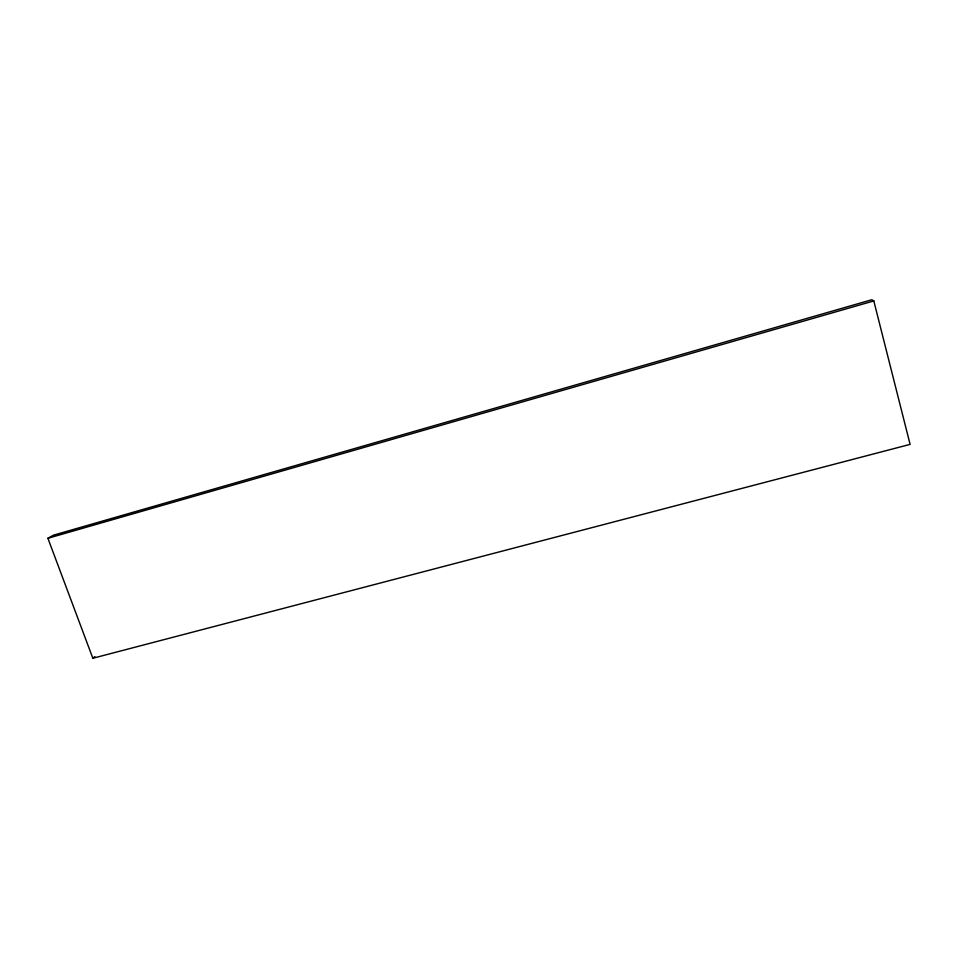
<?xml version="1.0" encoding="UTF-8"?>
<svg xmlns="http://www.w3.org/2000/svg" width="958" height="958" viewBox="0 0 958 958"><rect width="100%" height="100%" fill="white"/><g stroke="black" fill="none" stroke-linecap="round" stroke-linejoin="round"><path stroke-width="1.44" d="M92.842 658.254L910.1 444.38L873.804 300.932L871.804 299.746L53.504 535.163L47.9 538.288L92.842 658.254L94.89 656.601M47.9 538.288L873.804 300.932"/></g></svg>
